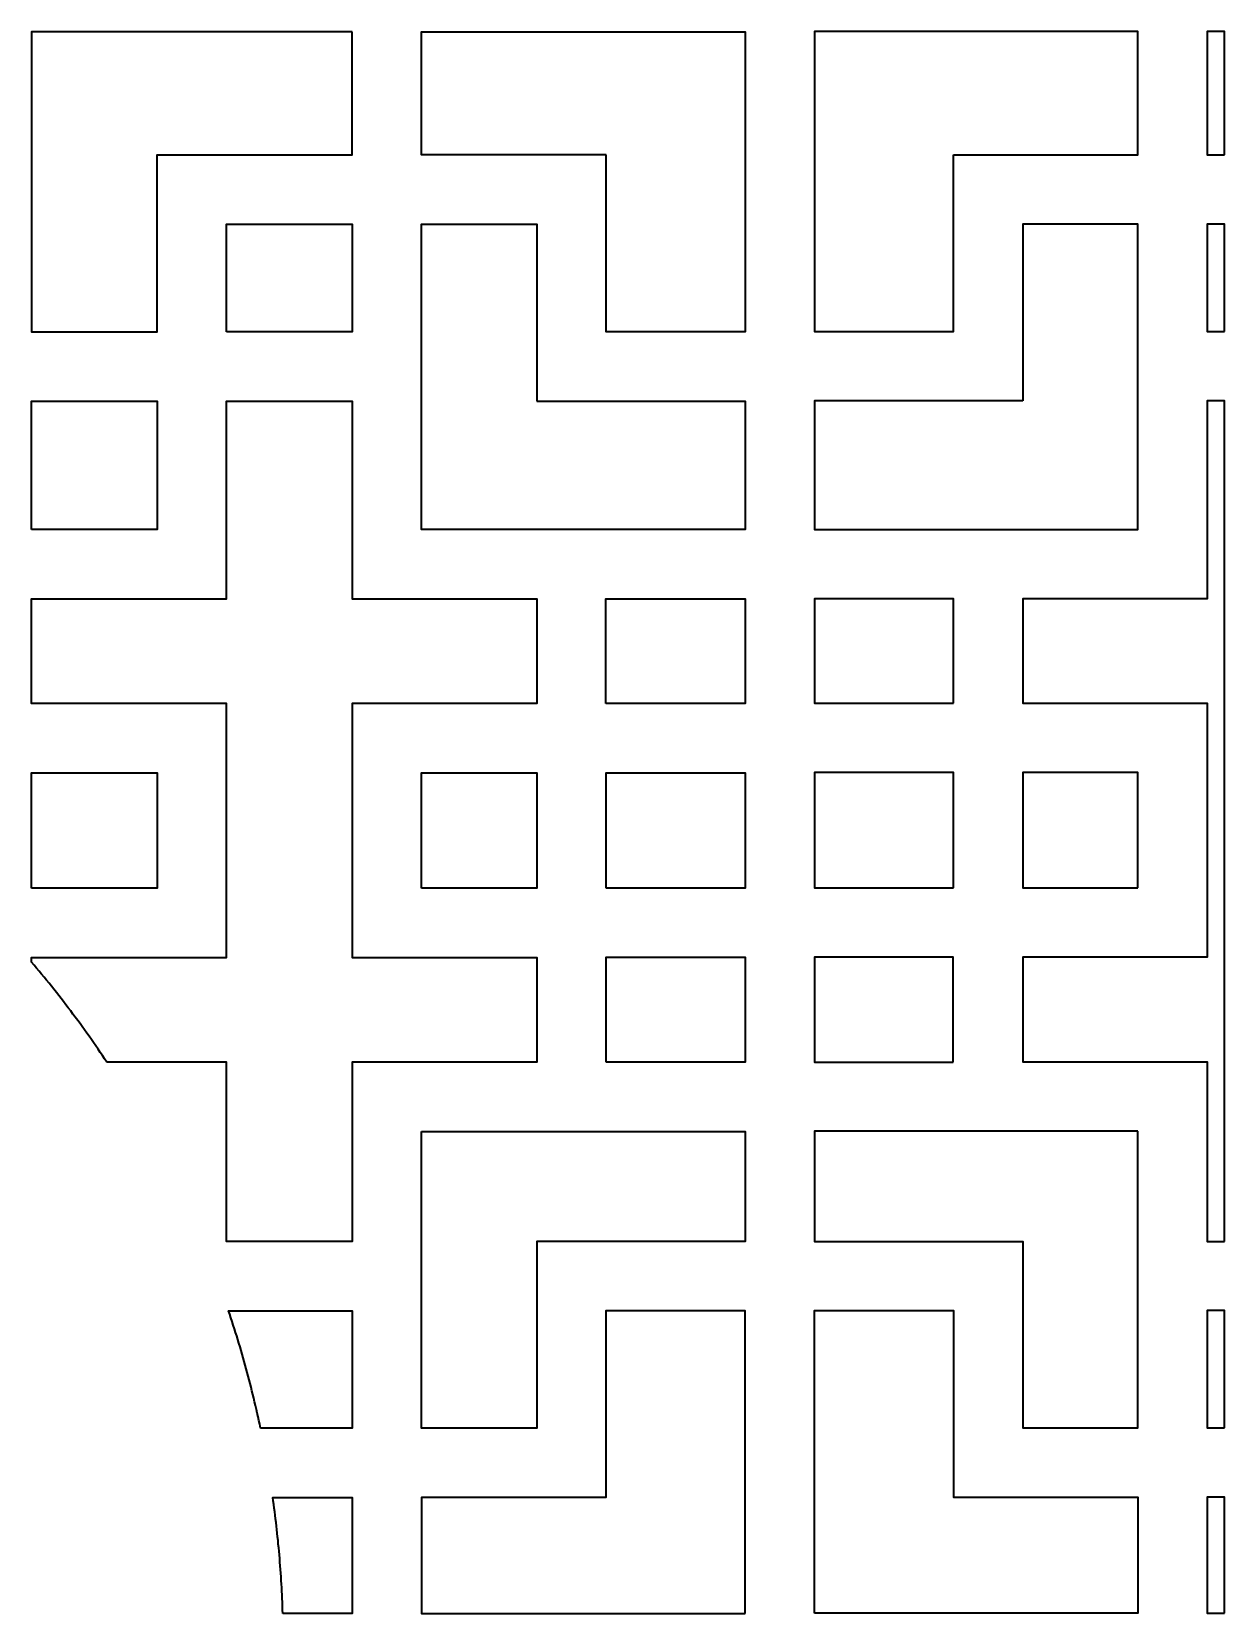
# Model space of a CAD drawing. Header units: centimetres. Extents: x 24 to 482, y -156 to 120.
# Drawn here: x 335.84 to 366.83, y -17.63 to 23.44 of the extents above; entities that cross this region are included whole.
import ezdxf

# ---------------------------------------------------------------- set-up
doc = ezdxf.new("R2010")
doc.units = ezdxf.units.CM
doc.header["$MEASUREMENT"] = 0
doc.layers.add('layer 1', color=7, linetype='Continuous')

msp = doc.modelspace()

# ---------------------------------------------------------------- linework, layer by layer
at = {"layer": 'layer 1', "color": 250, "lineweight": 35}
for points, knots in [([(344.16532, 23.43796), (344.16532, 23.43796), (344.16532, 20.23796), (344.16532, 20.23796), (344.16532, 20.23796), (344.16532, 20.23796), (339.10032, 20.23796), (339.10032, 20.23796), (339.10032, 20.23796), (339.10032, 20.23796), (339.10032, 15.64796), (339.10032, 15.64796), (339.10032, 15.64796), (339.10032, 15.64796), (335.83532, 15.64796), (335.83532, 15.64796), (335.83532, 15.64796), (335.83532, 15.64796), (335.83532, 23.43796), (335.83532, 23.43796), (335.83532, 23.43796), (335.83532, 23.43796), (344.16532, 23.43796), (344.16532, 23.43796)], [0, 0, 0, 0, 0.14285714, 0.14285714, 0.14285714, 0.14285714, 0.28571429, 0.28571429, 0.28571429, 0.28571429, 0.42857143, 0.42857143, 0.42857143, 0.42857143, 0.57142857, 0.57142857, 0.57142857, 0.57142857, 0.71428571, 0.71428571, 0.71428571, 0.71428571, 1, 1, 1, 1]), ([(350.76032, 20.23796), (350.76032, 20.23796), (350.76032, 15.64796), (350.76032, 15.64796), (350.76032, 15.64796), (350.76032, 15.64796), (354.37032, 15.64796), (354.37032, 15.64796), (354.37032, 15.64796), (354.37032, 15.64796), (354.37032, 23.43796), (354.37032, 23.43796), (354.37032, 23.43796), (354.37032, 23.43796), (345.96532, 23.43796), (345.96532, 23.43796), (345.96532, 23.43796), (345.96532, 23.43796), (345.96532, 20.23796), (345.96532, 20.23796), (345.96532, 20.23796), (345.96532, 20.23796), (350.76032, 20.23796), (350.76032, 20.23796)], [0, 0, 0, 0, 0.14285714, 0.14285714, 0.14285714, 0.14285714, 0.28571429, 0.28571429, 0.28571429, 0.28571429, 0.42857143, 0.42857143, 0.42857143, 0.42857143, 0.57142857, 0.57142857, 0.57142857, 0.57142857, 0.71428571, 0.71428571, 0.71428571, 0.71428571, 1, 1, 1, 1]), ([(359.78532, 20.24046), (359.78532, 20.24046), (359.78532, 15.65046), (359.78532, 15.65046), (359.78532, 15.65046), (359.78532, 15.65046), (356.17532, 15.65046), (356.17532, 15.65046), (356.17532, 15.65046), (356.17532, 15.65046), (356.17532, 23.44046), (356.17532, 23.44046), (356.17532, 23.44046), (356.17532, 23.44046), (364.58032, 23.44046), (364.58032, 23.44046), (364.58032, 23.44046), (364.58032, 23.44046), (364.58032, 20.24046), (364.58032, 20.24046), (364.58032, 20.24046), (364.58032, 20.24046), (359.78532, 20.24046), (359.78532, 20.24046)], [0, 0, 0, 0, 0.14285714, 0.14285714, 0.14285714, 0.14285714, 0.28571429, 0.28571429, 0.28571429, 0.28571429, 0.42857143, 0.42857143, 0.42857143, 0.42857143, 0.57142857, 0.57142857, 0.57142857, 0.57142857, 0.71428571, 0.71428571, 0.71428571, 0.71428571, 1, 1, 1, 1]), ([(366.82532, 20.24046), (366.82532, 20.24046), (366.38032, 20.24046), (366.38032, 20.24046), (366.38032, 20.24046), (366.38032, 20.24046), (366.38032, 23.44046), (366.38032, 23.44046), (366.38032, 23.44046), (366.38032, 23.44046), (366.82532, 23.44046), (366.82532, 23.44046), (366.82532, 23.44046), (366.82532, 23.44046), (366.82532, 20.24046), (366.82532, 20.24046)], [0, 0, 0, 0, 0.2, 0.2, 0.2, 0.2, 0.4, 0.4, 0.4, 0.4, 0.6, 0.6, 0.6, 0.6, 1, 1, 1, 1]), ([(340.89782, 15.64796), (340.89782, 15.64796), (344.16782, 15.64796), (344.16782, 15.64796), (344.16782, 15.64796), (344.16782, 15.64796), (344.16782, 18.43796), (344.16782, 18.43796), (344.16782, 18.43796), (344.16782, 18.43796), (340.89782, 18.43796), (340.89782, 18.43796), (340.89782, 18.43796), (340.89782, 18.43796), (340.89782, 15.64796), (340.89782, 15.64796)], [0, 0, 0, 0, 0.2, 0.2, 0.2, 0.2, 0.4, 0.4, 0.4, 0.4, 0.6, 0.6, 0.6, 0.6, 1, 1, 1, 1]), ([(348.96032, 13.84796), (348.96032, 13.84796), (348.96032, 18.43796), (348.96032, 18.43796), (348.96032, 18.43796), (348.96032, 18.43796), (345.96532, 18.43796), (345.96532, 18.43796), (345.96532, 18.43796), (345.96532, 18.43796), (345.96532, 10.51046), (345.96532, 10.51046), (345.96532, 10.51046), (345.96532, 10.51046), (354.37032, 10.51046), (354.37032, 10.51046), (354.37032, 10.51046), (354.37032, 10.51046), (354.37032, 13.84796), (354.37032, 13.84796), (354.37032, 13.84796), (354.37032, 13.84796), (348.96032, 13.84796), (348.96032, 13.84796)], [0, 0, 0, 0, 0.14285714, 0.14285714, 0.14285714, 0.14285714, 0.28571429, 0.28571429, 0.28571429, 0.28571429, 0.42857143, 0.42857143, 0.42857143, 0.42857143, 0.57142857, 0.57142857, 0.57142857, 0.57142857, 0.71428571, 0.71428571, 0.71428571, 0.71428571, 1, 1, 1, 1]), ([(361.58532, 13.85046), (361.58532, 13.85046), (361.58532, 18.44046), (361.58532, 18.44046), (361.58532, 18.44046), (361.58532, 18.44046), (364.58032, 18.44046), (364.58032, 18.44046), (364.58032, 18.44046), (364.58032, 18.44046), (364.58032, 10.51546), (364.58032, 10.51546), (364.58032, 10.51546), (364.58032, 10.51546), (356.17532, 10.51546), (356.17532, 10.51546), (356.17532, 10.51546), (356.17532, 10.51546), (356.17532, 13.85046), (356.17532, 13.85046), (356.17532, 13.85046), (356.17532, 13.85046), (361.58532, 13.85046), (361.58532, 13.85046)], [0, 0, 0, 0, 0.14285714, 0.14285714, 0.14285714, 0.14285714, 0.28571429, 0.28571429, 0.28571429, 0.28571429, 0.42857143, 0.42857143, 0.42857143, 0.42857143, 0.57142857, 0.57142857, 0.57142857, 0.57142857, 0.71428571, 0.71428571, 0.71428571, 0.71428571, 1, 1, 1, 1]), ([(366.82532, 15.65046), (366.82532, 15.65046), (366.37782, 15.65046), (366.37782, 15.65046), (366.37782, 15.65046), (366.37782, 15.65046), (366.37782, 18.44046), (366.37782, 18.44046), (366.37782, 18.44046), (366.37782, 18.44046), (366.82532, 18.44046), (366.82532, 18.44046), (366.82532, 18.44046), (366.82532, 18.44046), (366.82532, 15.65046), (366.82532, 15.65046)], [0, 0, 0, 0, 0.2, 0.2, 0.2, 0.2, 0.4, 0.4, 0.4, 0.4, 0.6, 0.6, 0.6, 0.6, 1, 1, 1, 1]), ([(337.79032, -3.31704), (337.79032, -3.31704), (340.90282, -3.31704), (340.90282, -3.31704), (340.90282, -3.31704), (340.90282, -3.31704), (340.90282, -7.97704), (340.90282, -7.97704), (340.90282, -7.97704), (340.90282, -7.97704), (344.16532, -7.97704), (344.16532, -7.97704), (344.16532, -7.97704), (344.16532, -7.97704), (344.16532, -3.31704), (344.16532, -3.31704), (344.16532, -3.31704), (344.16532, -3.31704), (348.96032, -3.31704), (348.96032, -3.31704), (348.96032, -3.31704), (348.96032, -3.31704), (348.96032, -0.59704), (348.96032, -0.59704), (348.96032, -0.59704), (348.96032, -0.59704), (344.16532, -0.59704), (344.16532, -0.59704), (344.16532, -0.59704), (344.16532, -0.59704), (344.16532, 5.99796), (344.16532, 5.99796), (344.16532, 5.99796), (344.16532, 5.99796), (348.96032, 5.99796), (348.96032, 5.99796), (348.96032, 5.99796), (348.96032, 5.99796), (348.96032, 8.71046), (348.96032, 8.71046), (348.96032, 8.71046), (348.96032, 8.71046), (344.16532, 8.71046), (344.16532, 8.71046), (344.16532, 8.71046), (344.16532, 8.71046), (344.16532, 13.84796), (344.16532, 13.84796), (344.16532, 13.84796), (344.16532, 13.84796), (340.90282, 13.84796), (340.90282, 13.84796), (340.90282, 13.84796), (340.90282, 13.84796), (340.90282, 8.71046), (340.90282, 8.71046), (340.90282, 8.71046), (340.90282, 8.71046), (335.83532, 8.71046), (335.83532, 8.71046), (335.83532, 8.71046), (335.83532, 8.71046), (335.83532, 5.99796), (335.83532, 5.99796), (335.83532, 5.99796), (335.83532, 5.99796), (340.90282, 5.99796), (340.90282, 5.99796), (340.90282, 5.99796), (340.90282, 5.99796), (340.90282, -0.59704), (340.90282, -0.59704), (340.90282, -0.59704), (340.90282, -0.59704), (335.83532, -0.59704), (335.83532, -0.59704), (335.83532, -0.59704), (335.83532, -0.59704), (335.83532, -0.72204), (335.83532, -0.72204), (335.83532, -0.72204), (335.83532, -0.72204), (335.83532, -0.72204), (335.83532, -0.72204), (335.83532, -0.72204), (335.83532, -0.72204), (335.90032, -0.79954), (335.90032, -0.79954), (335.90032, -0.79954), (335.90032, -0.79954), (335.96532, -0.87704), (335.96532, -0.87704), (335.96532, -0.87704), (335.96532, -0.87704), (336.03032, -0.95454), (336.03032, -0.95454), (336.03032, -0.95454), (336.03032, -0.95454), (336.09532, -1.03454), (336.09532, -1.03454), (336.09532, -1.03454), (336.09532, -1.03454), (336.16032, -1.11204), (336.16032, -1.11204), (336.16032, -1.11204), (336.16032, -1.11204), (336.22282, -1.18954), (336.22282, -1.18954), (336.22282, -1.18954), (336.22282, -1.18954), (336.28782, -1.26954), (336.28782, -1.26954), (336.28782, -1.26954), (336.28782, -1.26954), (336.35032, -1.34954), (336.35032, -1.34954), (336.35032, -1.34954), (336.35032, -1.34954), (336.41532, -1.42704), (336.41532, -1.42704), (336.41532, -1.42704), (336.41532, -1.42704), (336.47782, -1.50704), (336.47782, -1.50704), (336.47782, -1.50704), (336.47782, -1.50704), (336.54032, -1.58704), (336.54032, -1.58704), (336.54032, -1.58704), (336.54032, -1.58704), (336.60282, -1.66704), (336.60282, -1.66704), (336.60282, -1.66704), (336.60282, -1.66704), (336.66532, -1.74704), (336.66532, -1.74704), (336.66532, -1.74704), (336.66532, -1.74704), (336.72782, -1.82704), (336.72782, -1.82704), (336.72782, -1.82704), (336.72782, -1.82704), (336.78782, -1.90954), (336.78782, -1.90954), (336.78782, -1.90954), (336.78782, -1.90954), (336.85032, -1.98954), (336.85032, -1.98954), (336.85032, -1.98954), (336.85032, -1.98954), (336.91032, -2.07204), (336.91032, -2.07204), (336.91032, -2.07204), (336.91032, -2.07204), (336.97032, -2.15204), (336.97032, -2.15204), (336.97032, -2.15204), (336.97032, -2.15204), (337.03282, -2.23454), (337.03282, -2.23454), (337.03282, -2.23454), (337.03282, -2.23454), (337.09282, -2.31704), (337.09282, -2.31704), (337.09282, -2.31704), (337.09282, -2.31704), (337.15282, -2.39704), (337.15282, -2.39704), (337.15282, -2.39704), (337.15282, -2.39704), (337.21032, -2.47954), (337.21032, -2.47954), (337.21032, -2.47954), (337.21032, -2.47954), (337.27032, -2.56204), (337.27032, -2.56204), (337.27032, -2.56204), (337.27032, -2.56204), (337.33032, -2.64704), (337.33032, -2.64704), (337.33032, -2.64704), (337.33032, -2.64704), (337.38782, -2.72954), (337.38782, -2.72954), (337.38782, -2.72954), (337.38782, -2.72954), (337.44532, -2.81204), (337.44532, -2.81204), (337.44532, -2.81204), (337.44532, -2.81204), (337.50532, -2.89704), (337.50532, -2.89704), (337.50532, -2.89704), (337.50532, -2.89704), (337.56282, -2.97954), (337.56282, -2.97954), (337.56282, -2.97954), (337.56282, -2.97954), (337.62032, -3.06454), (337.62032, -3.06454), (337.62032, -3.06454), (337.62032, -3.06454), (337.67782, -3.14704), (337.67782, -3.14704), (337.67782, -3.14704), (337.67782, -3.14704), (337.73282, -3.23204), (337.73282, -3.23204), (337.73282, -3.23204), (337.73282, -3.23204), (337.79032, -3.31704), (337.79032, -3.31704)], [0, 0, 0, 0, 0.01851852, 0.01851852, 0.01851852, 0.01851852, 0.03703704, 0.03703704, 0.03703704, 0.03703704, 0.05555556, 0.05555556, 0.05555556, 0.05555556, 0.07407407, 0.07407407, 0.07407407, 0.07407407, 0.09259259, 0.09259259, 0.09259259, 0.09259259, 0.11111111, 0.11111111, 0.11111111, 0.11111111, 0.12962963, 0.12962963, 0.12962963, 0.12962963, 0.14814815, 0.14814815, 0.14814815, 0.14814815, 0.16666667, 0.16666667, 0.16666667, 0.16666667, 0.18518519, 0.18518519, 0.18518519, 0.18518519, 0.2037037, 0.2037037, 0.2037037, 0.2037037, 0.22222222, 0.22222222, 0.22222222, 0.22222222, 0.24074074, 0.24074074, 0.24074074, 0.24074074, 0.25925926, 0.25925926, 0.25925926, 0.25925926, 0.27777778, 0.27777778, 0.27777778, 0.27777778, 0.2962963, 0.2962963, 0.2962963, 0.2962963, 0.31481481, 0.31481481, 0.31481481, 0.31481481, 0.33333333, 0.33333333, 0.33333333, 0.33333333, 0.35185185, 0.35185185, 0.35185185, 0.35185185, 0.37037037, 0.37037037, 0.37037037, 0.37037037, 0.38888889, 0.38888889, 0.38888889, 0.38888889, 0.40740741, 0.40740741, 0.40740741, 0.40740741, 0.42592593, 0.42592593, 0.42592593, 0.42592593, 0.44444444, 0.44444444, 0.44444444, 0.44444444, 0.46296296, 0.46296296, 0.46296296, 0.46296296, 0.48148148, 0.48148148, 0.48148148, 0.48148148, 0.5, 0.5, 0.5, 0.5, 0.51851852, 0.51851852, 0.51851852, 0.51851852, 0.53703704, 0.53703704, 0.53703704, 0.53703704, 0.55555556, 0.55555556, 0.55555556, 0.55555556, 0.57407407, 0.57407407, 0.57407407, 0.57407407, 0.59259259, 0.59259259, 0.59259259, 0.59259259, 0.61111111, 0.61111111, 0.61111111, 0.61111111, 0.62962963, 0.62962963, 0.62962963, 0.62962963, 0.64814815, 0.64814815, 0.64814815, 0.64814815, 0.66666667, 0.66666667, 0.66666667, 0.66666667, 0.68518519, 0.68518519, 0.68518519, 0.68518519, 0.7037037, 0.7037037, 0.7037037, 0.7037037, 0.72222222, 0.72222222, 0.72222222, 0.72222222, 0.74074074, 0.74074074, 0.74074074, 0.74074074, 0.75925926, 0.75925926, 0.75925926, 0.75925926, 0.77777778, 0.77777778, 0.77777778, 0.77777778, 0.7962963, 0.7962963, 0.7962963, 0.7962963, 0.81481481, 0.81481481, 0.81481481, 0.81481481, 0.83333333, 0.83333333, 0.83333333, 0.83333333, 0.85185185, 0.85185185, 0.85185185, 0.85185185, 0.87037037, 0.87037037, 0.87037037, 0.87037037, 0.88888889, 0.88888889, 0.88888889, 0.88888889, 0.90740741, 0.90740741, 0.90740741, 0.90740741, 0.92592593, 0.92592593, 0.92592593, 0.92592593, 0.94444444, 0.94444444, 0.94444444, 0.94444444, 0.96296296, 0.96296296, 0.96296296, 0.96296296, 1, 1, 1, 1]), ([(335.83532, 10.51046), (335.83532, 10.51046), (339.09782, 10.51046), (339.09782, 10.51046), (339.09782, 10.51046), (339.09782, 10.51046), (339.09782, 13.84796), (339.09782, 13.84796), (339.09782, 13.84796), (339.09782, 13.84796), (335.83532, 13.84796), (335.83532, 13.84796), (335.83532, 13.84796), (335.83532, 13.84796), (335.83532, 10.51046), (335.83532, 10.51046)], [0, 0, 0, 0, 0.2, 0.2, 0.2, 0.2, 0.4, 0.4, 0.4, 0.4, 0.6, 0.6, 0.6, 0.6, 1, 1, 1, 1]), ([(366.82532, -7.97454), (366.82532, -7.97454), (366.38032, -7.97454), (366.38032, -7.97454), (366.38032, -7.97454), (366.38032, -7.97454), (366.38032, -3.31204), (366.38032, -3.31204), (366.38032, -3.31204), (366.38032, -3.31204), (361.58532, -3.31454), (361.58532, -3.31454), (361.58532, -3.31454), (361.58532, -3.31454), (361.58532, -0.59454), (361.58532, -0.59454), (361.58532, -0.59454), (361.58532, -0.59454), (366.38032, -0.59454), (366.38032, -0.59454), (366.38032, -0.59454), (366.38032, -0.59454), (366.38032, 6.00046), (366.38032, 6.00046), (366.38032, 6.00046), (366.38032, 6.00046), (361.58532, 6.00046), (361.58532, 6.00046), (361.58532, 6.00046), (361.58532, 6.00046), (361.58532, 8.71296), (361.58532, 8.71296), (361.58532, 8.71296), (361.58532, 8.71296), (366.38032, 8.71296), (366.38032, 8.71296), (366.38032, 8.71296), (366.38032, 8.71296), (366.38032, 13.85046), (366.38032, 13.85046), (366.38032, 13.85046), (366.38032, 13.85046), (366.82532, 13.85046), (366.82532, 13.85046), (366.82532, 13.85046), (366.82532, 13.85046), (366.82532, -7.97454), (366.82532, -7.97454)], [0, 0, 0, 0, 0.07692308, 0.07692308, 0.07692308, 0.07692308, 0.15384615, 0.15384615, 0.15384615, 0.15384615, 0.23076923, 0.23076923, 0.23076923, 0.23076923, 0.30769231, 0.30769231, 0.30769231, 0.30769231, 0.38461538, 0.38461538, 0.38461538, 0.38461538, 0.46153846, 0.46153846, 0.46153846, 0.46153846, 0.53846154, 0.53846154, 0.53846154, 0.53846154, 0.61538462, 0.61538462, 0.61538462, 0.61538462, 0.69230769, 0.69230769, 0.69230769, 0.69230769, 0.76923077, 0.76923077, 0.76923077, 0.76923077, 0.84615385, 0.84615385, 0.84615385, 0.84615385, 1, 1, 1, 1]), ([(350.75782, 5.99546), (350.75782, 5.99546), (354.37032, 5.99546), (354.37032, 5.99546), (354.37032, 5.99546), (354.37032, 5.99546), (354.37032, 8.71046), (354.37032, 8.71046), (354.37032, 8.71046), (354.37032, 8.71046), (350.75782, 8.71046), (350.75782, 8.71046), (350.75782, 8.71046), (350.75782, 8.71046), (350.75782, 5.99546), (350.75782, 5.99546)], [0, 0, 0, 0, 0.2, 0.2, 0.2, 0.2, 0.4, 0.4, 0.4, 0.4, 0.6, 0.6, 0.6, 0.6, 1, 1, 1, 1]), ([(359.78782, 6.00046), (359.78782, 6.00046), (356.17532, 6.00046), (356.17532, 6.00046), (356.17532, 6.00046), (356.17532, 6.00046), (356.17532, 8.71296), (356.17532, 8.71296), (356.17532, 8.71296), (356.17532, 8.71296), (359.78782, 8.71296), (359.78782, 8.71296), (359.78782, 8.71296), (359.78782, 8.71296), (359.78782, 6.00046), (359.78782, 6.00046)], [0, 0, 0, 0, 0.2, 0.2, 0.2, 0.2, 0.4, 0.4, 0.4, 0.4, 0.6, 0.6, 0.6, 0.6, 1, 1, 1, 1]), ([(335.83532, 1.20296), (335.83532, 1.20296), (339.10032, 1.20296), (339.10032, 1.20296), (339.10032, 1.20296), (339.10032, 1.20296), (339.10032, 4.19796), (339.10032, 4.19796), (339.10032, 4.19796), (339.10032, 4.19796), (335.83532, 4.19796), (335.83532, 4.19796), (335.83532, 4.19796), (335.83532, 4.19796), (335.83532, 1.20296), (335.83532, 1.20296)], [0, 0, 0, 0, 0.2, 0.2, 0.2, 0.2, 0.4, 0.4, 0.4, 0.4, 0.6, 0.6, 0.6, 0.6, 1, 1, 1, 1]), ([(345.96532, 1.20296), (345.96532, 1.20296), (348.96032, 1.20296), (348.96032, 1.20296), (348.96032, 1.20296), (348.96032, 1.20296), (348.96032, 4.19796), (348.96032, 4.19796), (348.96032, 4.19796), (348.96032, 4.19796), (345.96532, 4.19796), (345.96532, 4.19796), (345.96532, 4.19796), (345.96532, 4.19796), (345.96532, 1.20296), (345.96532, 1.20296)], [0, 0, 0, 0, 0.2, 0.2, 0.2, 0.2, 0.4, 0.4, 0.4, 0.4, 0.6, 0.6, 0.6, 0.6, 1, 1, 1, 1]), ([(350.76032, 1.20296), (350.76032, 1.20296), (354.37032, 1.20296), (354.37032, 1.20296), (354.37032, 1.20296), (354.37032, 1.20296), (354.37032, 4.19796), (354.37032, 4.19796), (354.37032, 4.19796), (354.37032, 4.19796), (350.76032, 4.19796), (350.76032, 4.19796), (350.76032, 4.19796), (350.76032, 4.19796), (350.76032, 1.20296), (350.76032, 1.20296)], [0, 0, 0, 0, 0.2, 0.2, 0.2, 0.2, 0.4, 0.4, 0.4, 0.4, 0.6, 0.6, 0.6, 0.6, 1, 1, 1, 1]), ([(359.78532, 1.20546), (359.78532, 1.20546), (356.17532, 1.20546), (356.17532, 1.20546), (356.17532, 1.20546), (356.17532, 1.20546), (356.17532, 4.20046), (356.17532, 4.20046), (356.17532, 4.20046), (356.17532, 4.20046), (359.78532, 4.20046), (359.78532, 4.20046), (359.78532, 4.20046), (359.78532, 4.20046), (359.78532, 1.20546), (359.78532, 1.20546)], [0, 0, 0, 0, 0.2, 0.2, 0.2, 0.2, 0.4, 0.4, 0.4, 0.4, 0.6, 0.6, 0.6, 0.6, 1, 1, 1, 1]), ([(364.58032, 1.20796), (364.58032, 1.20796), (361.58532, 1.20796), (361.58532, 1.20796), (361.58532, 1.20796), (361.58532, 1.20796), (361.58532, 4.20046), (361.58532, 4.20046), (361.58532, 4.20046), (361.58532, 4.20046), (364.58032, 4.20046), (364.58032, 4.20046), (364.58032, 4.20046), (364.58032, 4.20046), (364.58032, 1.20796), (364.58032, 1.20796)], [0, 0, 0, 0, 0.2, 0.2, 0.2, 0.2, 0.4, 0.4, 0.4, 0.4, 0.6, 0.6, 0.6, 0.6, 1, 1, 1, 1]), ([(350.76282, -3.32204), (350.76282, -3.32204), (354.37032, -3.32204), (354.37032, -3.32204), (354.37032, -3.32204), (354.37032, -3.32204), (354.37032, -0.59454), (354.37032, -0.59454), (354.37032, -0.59454), (354.37032, -0.59454), (350.76282, -0.59454), (350.76282, -0.59454), (350.76282, -0.59454), (350.76282, -0.59454), (350.76282, -3.32204), (350.76282, -3.32204)], [0, 0, 0, 0, 0.2, 0.2, 0.2, 0.2, 0.4, 0.4, 0.4, 0.4, 0.6, 0.6, 0.6, 0.6, 1, 1, 1, 1]), ([(359.78282, -3.31704), (359.78282, -3.31704), (356.17532, -3.31704), (356.17532, -3.31704), (356.17532, -3.31704), (356.17532, -3.31704), (356.17532, -0.59204), (356.17532, -0.59204), (356.17532, -0.59204), (356.17532, -0.59204), (359.78282, -0.59204), (359.78282, -0.59204), (359.78282, -0.59204), (359.78282, -0.59204), (359.78282, -3.31704), (359.78282, -3.31704)], [0, 0, 0, 0, 0.2, 0.2, 0.2, 0.2, 0.4, 0.4, 0.4, 0.4, 0.6, 0.6, 0.6, 0.6, 1, 1, 1, 1]), ([(345.96532, -5.11704), (345.96532, -5.11704), (345.96532, -12.81954), (345.96532, -12.81954), (345.96532, -12.81954), (345.96532, -12.81954), (348.96032, -12.81954), (348.96032, -12.81954), (348.96032, -12.81954), (348.96032, -12.81954), (348.96032, -7.97454), (348.96032, -7.97454), (348.96032, -7.97454), (348.96032, -7.97454), (354.37282, -7.97454), (354.37282, -7.97454), (354.37282, -7.97454), (354.37282, -7.97454), (354.37282, -5.11704), (354.37282, -5.11704), (354.37282, -5.11704), (354.37282, -5.11704), (345.96532, -5.11704), (345.96532, -5.11704)], [0, 0, 0, 0, 0.14285714, 0.14285714, 0.14285714, 0.14285714, 0.28571429, 0.28571429, 0.28571429, 0.28571429, 0.42857143, 0.42857143, 0.42857143, 0.42857143, 0.57142857, 0.57142857, 0.57142857, 0.57142857, 0.71428571, 0.71428571, 0.71428571, 0.71428571, 1, 1, 1, 1]), ([(364.58032, -5.11454), (364.58032, -5.11454), (364.58032, -12.81704), (364.58032, -12.81704), (364.58032, -12.81704), (364.58032, -12.81704), (361.58532, -12.81704), (361.58532, -12.81704), (361.58532, -12.81704), (361.58532, -12.81704), (361.58532, -7.97204), (361.58532, -7.97204), (361.58532, -7.97204), (361.58532, -7.97204), (356.17532, -7.97204), (356.17532, -7.97204), (356.17532, -7.97204), (356.17532, -7.97204), (356.17532, -5.11454), (356.17532, -5.11454), (356.17532, -5.11454), (356.17532, -5.11454), (364.58032, -5.11454), (364.58032, -5.11454)], [0, 0, 0, 0, 0.14285714, 0.14285714, 0.14285714, 0.14285714, 0.28571429, 0.28571429, 0.28571429, 0.28571429, 0.42857143, 0.42857143, 0.42857143, 0.42857143, 0.57142857, 0.57142857, 0.57142857, 0.57142857, 0.71428571, 0.71428571, 0.71428571, 0.71428571, 1, 1, 1, 1]), ([(341.78282, -12.81954), (341.78282, -12.81954), (344.16782, -12.81954), (344.16782, -12.81954), (344.16782, -12.81954), (344.16782, -12.81954), (344.16782, -9.77454), (344.16782, -9.77454), (344.16782, -9.77454), (344.16782, -9.77454), (340.95282, -9.77454), (340.95282, -9.77454), (340.95282, -9.77454), (340.95282, -9.77454), (340.95282, -9.77454), (340.95282, -9.77454), (340.95282, -9.77454), (340.95282, -9.77454), (340.98532, -9.86704), (340.98532, -9.86704), (340.98532, -9.86704), (340.98532, -9.86704), (341.01532, -9.95954), (341.01532, -9.95954), (341.01532, -9.95954), (341.01532, -9.95954), (341.04532, -10.05204), (341.04532, -10.05204), (341.04532, -10.05204), (341.04532, -10.05204), (341.07532, -10.14704), (341.07532, -10.14704), (341.07532, -10.14704), (341.07532, -10.14704), (341.10532, -10.23954), (341.10532, -10.23954), (341.10532, -10.23954), (341.10532, -10.23954), (341.13532, -10.33454), (341.13532, -10.33454), (341.13532, -10.33454), (341.13532, -10.33454), (341.16532, -10.42704), (341.16532, -10.42704), (341.16532, -10.42704), (341.16532, -10.42704), (341.19282, -10.52204), (341.19282, -10.52204), (341.19282, -10.52204), (341.19282, -10.52204), (341.22032, -10.61704), (341.22032, -10.61704), (341.22032, -10.61704), (341.22032, -10.61704), (341.25032, -10.70954), (341.25032, -10.70954), (341.25032, -10.70954), (341.25032, -10.70954), (341.27782, -10.80454), (341.27782, -10.80454), (341.27782, -10.80454), (341.27782, -10.80454), (341.30532, -10.89954), (341.30532, -10.89954), (341.30532, -10.89954), (341.30532, -10.89954), (341.33282, -10.99454), (341.33282, -10.99454), (341.33282, -10.99454), (341.33282, -10.99454), (341.35782, -11.08954), (341.35782, -11.08954), (341.35782, -11.08954), (341.35782, -11.08954), (341.38532, -11.18454), (341.38532, -11.18454), (341.38532, -11.18454), (341.38532, -11.18454), (341.41032, -11.27954), (341.41032, -11.27954), (341.41032, -11.27954), (341.41032, -11.27954), (341.43782, -11.37454), (341.43782, -11.37454), (341.43782, -11.37454), (341.43782, -11.37454), (341.46282, -11.46954), (341.46282, -11.46954), (341.46282, -11.46954), (341.46282, -11.46954), (341.48782, -11.56454), (341.48782, -11.56454), (341.48782, -11.56454), (341.48782, -11.56454), (341.51282, -11.66204), (341.51282, -11.66204), (341.51282, -11.66204), (341.51282, -11.66204), (341.53782, -11.75704), (341.53782, -11.75704), (341.53782, -11.75704), (341.53782, -11.75704), (341.56032, -11.85204), (341.56032, -11.85204), (341.56032, -11.85204), (341.56032, -11.85204), (341.58532, -11.94954), (341.58532, -11.94954), (341.58532, -11.94954), (341.58532, -11.94954), (341.60782, -12.04454), (341.60782, -12.04454), (341.60782, -12.04454), (341.60782, -12.04454), (341.63032, -12.14204), (341.63032, -12.14204), (341.63032, -12.14204), (341.63032, -12.14204), (341.65282, -12.23704), (341.65282, -12.23704), (341.65282, -12.23704), (341.65282, -12.23704), (341.67532, -12.33454), (341.67532, -12.33454), (341.67532, -12.33454), (341.67532, -12.33454), (341.69782, -12.43204), (341.69782, -12.43204), (341.69782, -12.43204), (341.69782, -12.43204), (341.72032, -12.52704), (341.72032, -12.52704), (341.72032, -12.52704), (341.72032, -12.52704), (341.74032, -12.62454), (341.74032, -12.62454), (341.74032, -12.62454), (341.74032, -12.62454), (341.76282, -12.72204), (341.76282, -12.72204), (341.76282, -12.72204), (341.76282, -12.72204), (341.78282, -12.81954), (341.78282, -12.81954)], [0, 0, 0, 0, 0.02702703, 0.02702703, 0.02702703, 0.02702703, 0.05405405, 0.05405405, 0.05405405, 0.05405405, 0.08108108, 0.08108108, 0.08108108, 0.08108108, 0.10810811, 0.10810811, 0.10810811, 0.10810811, 0.13513514, 0.13513514, 0.13513514, 0.13513514, 0.16216216, 0.16216216, 0.16216216, 0.16216216, 0.18918919, 0.18918919, 0.18918919, 0.18918919, 0.21621622, 0.21621622, 0.21621622, 0.21621622, 0.24324324, 0.24324324, 0.24324324, 0.24324324, 0.27027027, 0.27027027, 0.27027027, 0.27027027, 0.2972973, 0.2972973, 0.2972973, 0.2972973, 0.32432432, 0.32432432, 0.32432432, 0.32432432, 0.35135135, 0.35135135, 0.35135135, 0.35135135, 0.37837838, 0.37837838, 0.37837838, 0.37837838, 0.40540541, 0.40540541, 0.40540541, 0.40540541, 0.43243243, 0.43243243, 0.43243243, 0.43243243, 0.45945946, 0.45945946, 0.45945946, 0.45945946, 0.48648649, 0.48648649, 0.48648649, 0.48648649, 0.51351351, 0.51351351, 0.51351351, 0.51351351, 0.54054054, 0.54054054, 0.54054054, 0.54054054, 0.56756757, 0.56756757, 0.56756757, 0.56756757, 0.59459459, 0.59459459, 0.59459459, 0.59459459, 0.62162162, 0.62162162, 0.62162162, 0.62162162, 0.64864865, 0.64864865, 0.64864865, 0.64864865, 0.67567568, 0.67567568, 0.67567568, 0.67567568, 0.7027027, 0.7027027, 0.7027027, 0.7027027, 0.72972973, 0.72972973, 0.72972973, 0.72972973, 0.75675676, 0.75675676, 0.75675676, 0.75675676, 0.78378378, 0.78378378, 0.78378378, 0.78378378, 0.81081081, 0.81081081, 0.81081081, 0.81081081, 0.83783784, 0.83783784, 0.83783784, 0.83783784, 0.86486486, 0.86486486, 0.86486486, 0.86486486, 0.89189189, 0.89189189, 0.89189189, 0.89189189, 0.91891892, 0.91891892, 0.91891892, 0.91891892, 0.94594595, 0.94594595, 0.94594595, 0.94594595, 1, 1, 1, 1]), ([(354.37032, -17.63204), (354.37032, -17.63204), (345.96532, -17.63204), (345.96532, -17.63204), (345.96532, -17.63204), (345.96532, -17.63204), (345.96532, -14.61954), (345.96532, -14.61954), (345.96532, -14.61954), (345.96532, -14.61954), (350.75782, -14.61954), (350.75782, -14.61954), (350.75782, -14.61954), (350.75782, -14.61954), (350.75782, -9.77454), (350.75782, -9.77454), (350.75782, -9.77454), (350.75782, -9.77454), (354.37032, -9.77454), (354.37032, -9.77454), (354.37032, -9.77454), (354.37032, -9.77454), (354.37032, -17.63204), (354.37032, -17.63204)], [0, 0, 0, 0, 0.14285714, 0.14285714, 0.14285714, 0.14285714, 0.28571429, 0.28571429, 0.28571429, 0.28571429, 0.42857143, 0.42857143, 0.42857143, 0.42857143, 0.57142857, 0.57142857, 0.57142857, 0.57142857, 0.71428571, 0.71428571, 0.71428571, 0.71428571, 1, 1, 1, 1]), ([(356.17532, -17.62704), (356.17532, -17.62704), (364.58032, -17.62704), (364.58032, -17.62704), (364.58032, -17.62704), (364.58032, -17.62704), (364.58032, -14.61704), (364.58032, -14.61704), (364.58032, -14.61704), (364.58032, -14.61704), (359.78782, -14.61704), (359.78782, -14.61704), (359.78782, -14.61704), (359.78782, -14.61704), (359.78782, -9.76954), (359.78782, -9.76954), (359.78782, -9.76954), (359.78782, -9.76954), (356.17532, -9.76954), (356.17532, -9.76954), (356.17532, -9.76954), (356.17532, -9.76954), (356.17532, -17.62704), (356.17532, -17.62704)], [0, 0, 0, 0, 0.14285714, 0.14285714, 0.14285714, 0.14285714, 0.28571429, 0.28571429, 0.28571429, 0.28571429, 0.42857143, 0.42857143, 0.42857143, 0.42857143, 0.57142857, 0.57142857, 0.57142857, 0.57142857, 0.71428571, 0.71428571, 0.71428571, 0.71428571, 1, 1, 1, 1]), ([(366.82532, -12.81704), (366.82532, -12.81704), (366.37782, -12.81704), (366.37782, -12.81704), (366.37782, -12.81704), (366.37782, -12.81704), (366.37782, -9.76954), (366.37782, -9.76954), (366.37782, -9.76954), (366.37782, -9.76954), (366.82532, -9.76954), (366.82532, -9.76954), (366.82532, -9.76954), (366.82532, -9.76954), (366.82532, -12.81704), (366.82532, -12.81704)], [0, 0, 0, 0, 0.2, 0.2, 0.2, 0.2, 0.4, 0.4, 0.4, 0.4, 0.6, 0.6, 0.6, 0.6, 1, 1, 1, 1]), ([(342.36282, -17.63204), (342.36282, -17.63204), (344.16532, -17.63204), (344.16532, -17.63204), (344.16532, -17.63204), (344.16532, -17.63204), (344.16532, -14.61954), (344.16532, -14.61954), (344.16532, -14.61954), (344.16532, -14.61954), (342.10032, -14.61954), (342.10032, -14.61954), (342.10032, -14.61954), (342.10032, -14.61954), (342.10032, -14.61954), (342.10032, -14.61954), (342.10032, -14.61954), (342.10032, -14.61954), (342.11282, -14.71204), (342.11282, -14.71204), (342.11282, -14.71204), (342.11282, -14.71204), (342.12532, -14.80454), (342.12532, -14.80454), (342.12532, -14.80454), (342.12532, -14.80454), (342.13782, -14.89704), (342.13782, -14.89704), (342.13782, -14.89704), (342.13782, -14.89704), (342.15032, -14.99204), (342.15032, -14.99204), (342.15032, -14.99204), (342.15032, -14.99204), (342.16282, -15.08454), (342.16282, -15.08454), (342.16282, -15.08454), (342.16282, -15.08454), (342.17532, -15.17704), (342.17532, -15.17704), (342.17532, -15.17704), (342.17532, -15.17704), (342.18532, -15.26954), (342.18532, -15.26954), (342.18532, -15.26954), (342.18532, -15.26954), (342.19532, -15.36454), (342.19532, -15.36454), (342.19532, -15.36454), (342.19532, -15.36454), (342.20782, -15.45704), (342.20782, -15.45704), (342.20782, -15.45704), (342.20782, -15.45704), (342.21782, -15.54954), (342.21782, -15.54954), (342.21782, -15.54954), (342.21782, -15.54954), (342.22782, -15.64454), (342.22782, -15.64454), (342.22782, -15.64454), (342.22782, -15.64454), (342.23782, -15.73704), (342.23782, -15.73704), (342.23782, -15.73704), (342.23782, -15.73704), (342.24532, -15.83204), (342.24532, -15.83204), (342.24532, -15.83204), (342.24532, -15.83204), (342.25532, -15.92704), (342.25532, -15.92704), (342.25532, -15.92704), (342.25532, -15.92704), (342.26282, -16.01954), (342.26282, -16.01954), (342.26282, -16.01954), (342.26282, -16.01954), (342.27282, -16.11454), (342.27282, -16.11454), (342.27282, -16.11454), (342.27282, -16.11454), (342.28032, -16.20704), (342.28032, -16.20704), (342.28032, -16.20704), (342.28032, -16.20704), (342.28782, -16.30204), (342.28782, -16.30204), (342.28782, -16.30204), (342.28782, -16.30204), (342.29532, -16.39704), (342.29532, -16.39704), (342.29532, -16.39704), (342.29532, -16.39704), (342.30282, -16.49204), (342.30282, -16.49204), (342.30282, -16.49204), (342.30282, -16.49204), (342.30782, -16.58704), (342.30782, -16.58704), (342.30782, -16.58704), (342.30782, -16.58704), (342.31532, -16.67954), (342.31532, -16.67954), (342.31532, -16.67954), (342.31532, -16.67954), (342.32032, -16.77454), (342.32032, -16.77454), (342.32032, -16.77454), (342.32032, -16.77454), (342.32782, -16.86954), (342.32782, -16.86954), (342.32782, -16.86954), (342.32782, -16.86954), (342.33282, -16.96454), (342.33282, -16.96454), (342.33282, -16.96454), (342.33282, -16.96454), (342.33782, -17.05954), (342.33782, -17.05954), (342.33782, -17.05954), (342.33782, -17.05954), (342.34282, -17.15454), (342.34282, -17.15454), (342.34282, -17.15454), (342.34282, -17.15454), (342.34782, -17.24954), (342.34782, -17.24954), (342.34782, -17.24954), (342.34782, -17.24954), (342.35032, -17.34454), (342.35032, -17.34454), (342.35032, -17.34454), (342.35032, -17.34454), (342.35532, -17.43954), (342.35532, -17.43954), (342.35532, -17.43954), (342.35532, -17.43954), (342.35782, -17.53704), (342.35782, -17.53704), (342.35782, -17.53704), (342.35782, -17.53704), (342.36282, -17.63204), (342.36282, -17.63204)], [0, 0, 0, 0, 0.02702703, 0.02702703, 0.02702703, 0.02702703, 0.05405405, 0.05405405, 0.05405405, 0.05405405, 0.08108108, 0.08108108, 0.08108108, 0.08108108, 0.10810811, 0.10810811, 0.10810811, 0.10810811, 0.13513514, 0.13513514, 0.13513514, 0.13513514, 0.16216216, 0.16216216, 0.16216216, 0.16216216, 0.18918919, 0.18918919, 0.18918919, 0.18918919, 0.21621622, 0.21621622, 0.21621622, 0.21621622, 0.24324324, 0.24324324, 0.24324324, 0.24324324, 0.27027027, 0.27027027, 0.27027027, 0.27027027, 0.2972973, 0.2972973, 0.2972973, 0.2972973, 0.32432432, 0.32432432, 0.32432432, 0.32432432, 0.35135135, 0.35135135, 0.35135135, 0.35135135, 0.37837838, 0.37837838, 0.37837838, 0.37837838, 0.40540541, 0.40540541, 0.40540541, 0.40540541, 0.43243243, 0.43243243, 0.43243243, 0.43243243, 0.45945946, 0.45945946, 0.45945946, 0.45945946, 0.48648649, 0.48648649, 0.48648649, 0.48648649, 0.51351351, 0.51351351, 0.51351351, 0.51351351, 0.54054054, 0.54054054, 0.54054054, 0.54054054, 0.56756757, 0.56756757, 0.56756757, 0.56756757, 0.59459459, 0.59459459, 0.59459459, 0.59459459, 0.62162162, 0.62162162, 0.62162162, 0.62162162, 0.64864865, 0.64864865, 0.64864865, 0.64864865, 0.67567568, 0.67567568, 0.67567568, 0.67567568, 0.7027027, 0.7027027, 0.7027027, 0.7027027, 0.72972973, 0.72972973, 0.72972973, 0.72972973, 0.75675676, 0.75675676, 0.75675676, 0.75675676, 0.78378378, 0.78378378, 0.78378378, 0.78378378, 0.81081081, 0.81081081, 0.81081081, 0.81081081, 0.83783784, 0.83783784, 0.83783784, 0.83783784, 0.86486486, 0.86486486, 0.86486486, 0.86486486, 0.89189189, 0.89189189, 0.89189189, 0.89189189, 0.91891892, 0.91891892, 0.91891892, 0.91891892, 0.94594595, 0.94594595, 0.94594595, 0.94594595, 1, 1, 1, 1]), ([(366.82532, -17.62704), (366.82532, -17.62704), (366.38032, -17.62704), (366.38032, -17.62704), (366.38032, -17.62704), (366.38032, -17.62704), (366.38032, -14.61704), (366.38032, -14.61704), (366.38032, -14.61704), (366.38032, -14.61704), (366.82532, -14.61704), (366.82532, -14.61704), (366.82532, -14.61704), (366.82532, -14.61704), (366.82532, -17.62704), (366.82532, -17.62704)], [0, 0, 0, 0, 0.2, 0.2, 0.2, 0.2, 0.4, 0.4, 0.4, 0.4, 0.6, 0.6, 0.6, 0.6, 1, 1, 1, 1])]:
    msp.add_open_spline(points, degree=3, knots=knots, dxfattribs=at)

doc.saveas('drawing.dxf')
